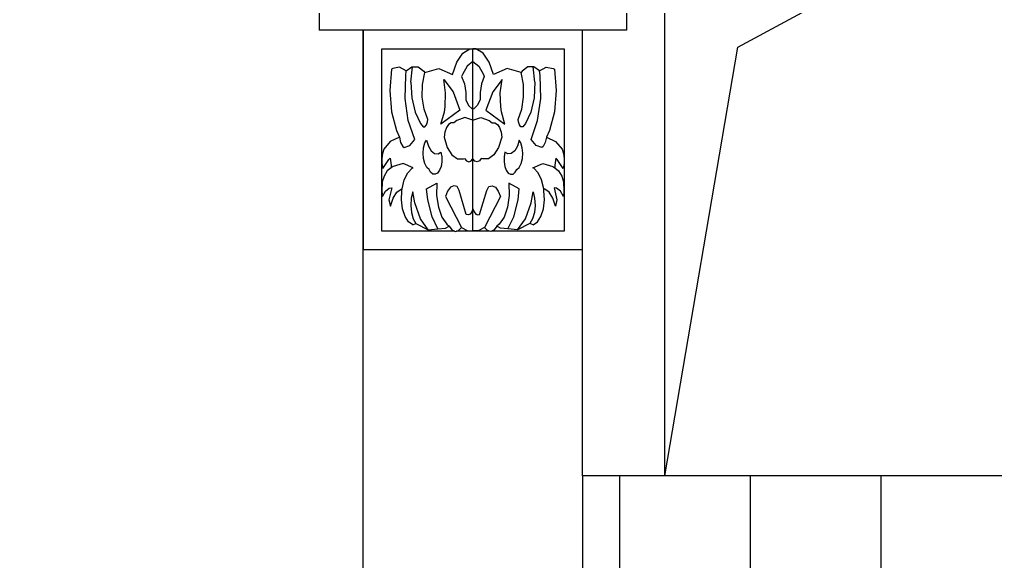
# Model space of a CAD drawing. Extents: x -24961 to 905641, y -154323 to 635957.
# Drawn here: x 395202 to 396981, y -102441 to -101452 of the extents above; entities that cross this region are included whole.
import ezdxf

# ---------------------------------------------------------------- set-up
doc = ezdxf.new("R2010")
doc.units = 0
doc.header["$LTSCALE"] = 1000
doc.header["$MEASUREMENT"] = 0
doc.layers.add('WALL', color=9, linetype='Continuous')
doc.layers.add('建筑_瓦', color=8, linetype='Continuous')

msp = doc.modelspace()

# ---------------------------------------------------------------- hatches: boundary and pattern name
at = {"layer": 'WALL'}
h = msp.add_hatch(dxfattribs=at)
h.set_pattern_fill('ANSI31', color=251, scale=150, angle=45)
h.set_pattern_definition([(90, (255564.15, 453306.1), (-238.125, 4e-14), [])])
h.paths.add_polyline_path([(405628.2, -102780.8), (405628.2, -102691.8), (405628.2, -102642.8), (405628.2, -102579.1), (405628.2, -102504.8), (405628.2, -102424.5), (405628.2, -102337.4), (405628.2, -102284.9), (405578.2, -102284.9), (405321.7, -102284.9), (405171.7, -102284.9), (404915.2, -102284.9), (404765.2, -102284.9), (404508.7, -102284.9), (404358.7, -102284.9), (404102.2, -102284.9), (403952.2, -102284.9), (403695.6, -102284.9), (403545.6, -102284.9), (403289.1, -102284.9), (403139.1, -102284.9), (402882.6, -102284.9), (402732.6, -102284.9), (402476.1, -102284.9), (402326.1, -102284.9), (402069.5, -102284.9), (401919.5, -102284.9), (401663, -102284.9), (401513, -102284.9), (401256.5, -102284.9), (401106.5, -102284.9), (400850, -102284.9), (400700, -102284.9), (400443.5, -102284.9), (400293.5, -102284.9), (400036.9, -102284.9), (399886.9, -102284.9), (399630.4, -102284.9), (399480.4, -102284.9), (399223.9, -102284.9), (399073.9, -102284.9), (398817.4, -102284.9), (398667.4, -102284.9), (398410.8, -102284.9), (398260.8, -102284.9), (398004.3, -102284.9), (397854.3, -102284.9), (397597.8, -102284.9), (397447.8, -102284.9), (397191.3, -102284.9), (397041.3, -102284.9), (396784.8, -102284.9), (396634.8, -102284.9), (396378.2, -102284.9), (396228.2, -102284.9), (396228.2, -102693.3), (396228.2, -102762.4), (396228.2, -102793.4), (396228.2, -102849.4), (396228.2, -102924.8), (396228.2, -103011.9), (396228.2, -103092.2), (396228.2, -103166.5), (396228.2, -103230.2), (396228.2, -103279.3), (396228.2, -103368.2), (396228.2, -103571.9), (405628.2, -103571.9)])
h.paths.add_polyline_path([(431128.2, -102780.8), (431128.2, -102691.8), (431128.2, -102642.8), (431128.2, -102579.1), (431128.2, -102504.8), (431128.2, -102424.5), (431128.2, -102337.4), (431128.2, -102284.5), (430978.2, -102284.5), (430629.2, -102284.5), (430479.2, -102284.5), (430130.2, -102284.5), (429980.2, -102284.5), (429631.2, -102284.5), (429481.2, -102284.5), (429132.2, -102284.5), (428982.2, -102284.5), (428633.2, -102284.5), (428483.2, -102284.5), (428134.2, -102284.5), (427984.2, -102284.5), (427635.2, -102284.5), (427485.2, -102284.5), (427136.2, -102284.5), (426986.2, -102284.5), (426637.2, -102284.5), (426487.2, -102284.5), (426138.2, -102284.5), (425988.2, -102284.5), (425639.2, -102284.5), (425489.2, -102284.5), (425140.2, -102284.5), (424990.2, -102284.5), (424641.2, -102284.5), (424491.2, -102284.5), (424142.2, -102284.5), (423992.2, -102284.5), (423643.2, -102284.5), (423493.2, -102284.5), (423144.2, -102284.5), (422994.2, -102284.5), (422645.2, -102284.5), (422495.2, -102284.5), (422146.2, -102284.5), (421996.2, -102284.5), (421647.2, -102284.5), (421497.2, -102284.5), (421148.2, -102284.5), (420998.2, -102284.5), (420649.2, -102284.5), (420499.2, -102284.5), (420150.2, -102284.5), (420000.2, -102284.5), (419651.2, -102284.5), (419501.2, -102284.5), (419152.2, -102284.5), (419002.2, -102284.5), (418653.2, -102284.5), (418503.2, -102284.5), (418154.2, -102284.5), (418004.2, -102284.5), (417655.2, -102284.5), (417505.2, -102284.5), (417156.2, -102284.5), (417006.2, -102284.5), (416657.2, -102284.5), (416507.2, -102284.5), (416158.2, -102284.5), (416008.2, -102284.5), (415659.2, -102284.5), (415509.2, -102284.5), (415160.2, -102284.5), (415010.2, -102284.5), (414661.2, -102284.5), (414511.2, -102284.5), (414162.2, -102284.5), (414012.2, -102284.5), (413663.2, -102284.5), (413513.2, -102284.5), (413164.2, -102284.5), (413014.2, -102284.5), (412665.2, -102284.5), (412515.2, -102284.5), (412166.2, -102284.5), (412016.2, -102284.5), (411667.2, -102284.5), (411517.2, -102284.5), (411168.2, -102284.5), (411018.2, -102284.5), (410669.2, -102284.5), (410519.2, -102284.5), (410170.2, -102284.5), (410020.2, -102284.5), (409671.2, -102284.5), (409521.2, -102284.5), (409172.2, -102284.5), (409022.2, -102284.5), (408673.2, -102284.5), (408523.2, -102284.5), (408174.2, -102284.5), (408024.2, -102284.5), (407675.2, -102284.5), (407525.2, -102284.5), (407176.2, -102284.5), (407026.2, -102284.5), (406677.2, -102284.5), (406527.2, -102284.5), (406178.2, -102284.5), (406028.2, -102284.5), (406028.2, -102337.4), (406028.2, -102424.5), (406028.2, -102504.8), (406028.2, -102579.1), (406028.2, -102642.8), (406028.2, -102691.8), (406028.2, -102780.8), (406028.2, -103335.4), (431128.2, -103335.4)])
h.paths.add_polyline_path([(437828.2, -103011.9), (437828.2, -102924.8), (437828.2, -102849.4), (437828.2, -102793.4), (437828.2, -102762.4), (437828.2, -102693.3), (437828.2, -102284.9), (437678.2, -102284.9), (437418.2, -102284.9), (437268.2, -102284.9), (437008.2, -102284.9), (436858.2, -102284.9), (436598.2, -102284.9), (436448.2, -102284.9), (436188.2, -102284.9), (436038.2, -102284.9), (435778.2, -102284.9), (435628.2, -102284.9), (435368.2, -102284.9), (435218.2, -102284.9), (434958.2, -102284.9), (434808.2, -102284.9), (434548.2, -102284.9), (434398.2, -102284.9), (434138.2, -102284.9), (433988.2, -102284.9), (433728.2, -102284.9), (433578.2, -102284.9), (433318.2, -102284.9), (433168.2, -102284.9), (432908.2, -102284.9), (432758.2, -102284.9), (432498.2, -102284.9), (432348.2, -102284.9), (432088.2, -102284.9), (431938.2, -102284.9), (431678.2, -102284.9), (431528.2, -102284.9), (431528.2, -102337.4), (431528.2, -102424.5), (431528.2, -102504.8), (431528.2, -102579.1), (431528.2, -102642.8), (431528.2, -102691.8), (431528.2, -102780.8), (431528.2, -103571.9), (437828.2, -103571.9), (437828.2, -103368.2), (437828.2, -103279.3), (437828.2, -103230.2), (437828.2, -103166.5), (437828.2, -103092.2)])
h.paths.add_polyline_path([(405610.6, -110854.4), (395817.7, -110854.4), (395722.7, -110854.4), (395712.3, -110859.6), (393422.4, -112004.5), (393688.7, -112004.5), (405610.6, -112004.5), (405610.6, -111973.2), (405610.6, -111944.4), (405610.6, -111836.8), (405610.6, -111738.4), (405610.6, -111718.8), (405610.6, -111694), (405610.6, -111662)])
h.paths.add_polyline_path([(438799.8, -111087.4), (438691.2, -111033.1), (431656.4, -111033.1), (431656.4, -111662), (431656.4, -111694), (431656.4, -111718.8), (431656.4, -111728.3), (431656.4, -111738.4), (431656.4, -111822.3), (431656.4, -111836.8), (431656.4, -111929), (431656.4, -111944.4), (431656.4, -111973.2), (431656.4, -112004.5), (440367.8, -112004.5), (440634, -112004.5)])

# ---------------------------------------------------------------- linework, layer by layer
for p, q in [((395748.2, -101432.1), (395748.2, -101471.9)), ((396308.2, -101432.1), (396308.2, -101471.9)), ((395828.2, -101471.9), (395748.2, -101471.9)), ((395828.2, -101471.9), (395828.2, -101871.9)), ((396228.2, -101471.9), (395828.2, -101471.9)), ((396228.2, -101871.9), (396228.2, -101471.9)), ((396308.2, -101471.9), (396228.2, -101471.9)), ((395861.9, -101705.8), (395861.9, -101505.6)), ((395861.9, -101505.6), (396028.2, -101505.6)), ((395998.8, -101530.1), (396009.8, -101513.9)), ((396009.8, -101513.9), (396022.8, -101506.1)), ((396022.8, -101506.1), (396028.2, -101505.6)), ((396033.7, -101506.1), (396028.2, -101505.6)), ((396028.2, -101528.7), (396028.2, -101505.6)), ((396028.2, -101505.6), (396194.6, -101505.6)), ((396046.7, -101513.9), (396033.7, -101506.1)), ((396057.7, -101530.1), (396046.7, -101513.9)), ((396194.6, -101505.6), (396194.6, -101705.8)), ((395991, -101552.8), (395998.8, -101530.1)), ((396017.6, -101537.4), (396009, -101552.6)), ((396028.2, -101528.7), (396017.6, -101537.4)), ((396028.2, -101616), (396028.2, -101528.7)), ((396028.2, -101528.7), (396038.8, -101537.4)), ((396038.8, -101537.4), (396047.5, -101552.6)), ((396065.5, -101552.8), (396057.7, -101530.1)), ((395879.7, -101542.9), (395876.5, -101581.7)), ((395882.1, -101541.4), (395879.7, -101542.9)), ((395894.6, -101539.2), (395882.1, -101541.4)), ((395906.7, -101546.1), (395894.6, -101539.2)), ((395904.5, -101596.3), (395905.7, -101554.3)), ((395905.7, -101554.3), (395906.7, -101546.1)), ((395906.7, -101546.1), (395917.1, -101538.6)), ((395915.2, -101566.5), (395918.2, -101538.7)), ((395917.1, -101538.6), (395918.2, -101538.7)), ((395918.2, -101538.7), (395928.1, -101538.8)), ((395928.1, -101538.8), (395938.5, -101546.5)), ((395936.3, -101570.6), (395940.4, -101548.9)), ((395938.5, -101546.5), (395940.4, -101548.9)), ((395940.4, -101548.9), (395965.8, -101541.9)), ((395965.8, -101541.9), (395991, -101552.8)), ((396009, -101552.6), (396007.5, -101556.3)), ((396047.5, -101552.6), (396048.9, -101556.3)), ((396090.6, -101541.9), (396065.5, -101552.8)), ((396116.1, -101548.9), (396090.6, -101541.9)), ((396118, -101546.5), (396116.1, -101548.9)), ((396120.2, -101570.6), (396116.1, -101548.9)), ((396128.3, -101538.8), (396118, -101546.5)), ((396138.3, -101538.7), (396128.3, -101538.8)), ((396139.4, -101538.6), (396138.3, -101538.7)), ((396141.3, -101566.5), (396138.3, -101538.7)), ((396149.7, -101546.1), (396139.4, -101538.6)), ((396149.7, -101546.1), (396161.8, -101539.2)), ((396150.8, -101554.3), (396149.7, -101546.1)), ((396152, -101596.3), (396150.8, -101554.3)), ((396161.8, -101539.2), (396174.3, -101541.4)), ((396174.3, -101541.4), (396176.7, -101542.9)), ((396176.7, -101542.9), (396180, -101581.7)), ((395915.2, -101566.5), (395916.7, -101595.2)), ((395935.8, -101593.8), (395936.3, -101570.6)), ((395978.4, -101586), (395975.1, -101561.6)), ((395975.1, -101561.6), (395992.1, -101584.5)), ((396007.5, -101556.3), (396012.6, -101569.5)), ((396012.6, -101569.5), (396015.2, -101585.3)), ((396043.9, -101569.5), (396041.3, -101585.3)), ((396048.9, -101556.3), (396043.9, -101569.5)), ((396081.4, -101561.6), (396064.4, -101584.5)), ((396078, -101586), (396081.4, -101561.6)), ((396120.6, -101593.8), (396120.2, -101570.6)), ((396141.3, -101566.5), (396139.7, -101595.2)), ((395876.5, -101581.7), (395879.7, -101620.5)), ((395977.7, -101611.3), (395978.4, -101586)), ((395992.1, -101584.5), (396004.4, -101617.4)), ((396015.2, -101585.3), (396015.4, -101598.7)), ((396041.3, -101585.3), (396041.1, -101598.7)), ((396064.4, -101584.5), (396052, -101617.4)), ((396078.8, -101611.3), (396078, -101586)), ((396180, -101581.7), (396176.8, -101620.5)), ((395910.2, -101636.7), (395904.5, -101596.3)), ((395916.7, -101595.2), (395922.8, -101621.3)), ((395939.1, -101616.1), (395935.8, -101593.8)), ((396015.4, -101598.7), (396020.4, -101609)), ((396020.4, -101609), (396026.8, -101615.3)), ((396036.1, -101609), (396029.6, -101615.3)), ((396041.1, -101598.7), (396036.1, -101609)), ((396117.4, -101616.1), (396120.6, -101593.8)), ((396139.7, -101595.2), (396133.7, -101621.3)), ((396146.2, -101636.7), (396152, -101596.3)), ((395879.7, -101620.5), (395888.9, -101655)), ((395922.8, -101621.3), (395932.6, -101642.1)), ((395945.7, -101634.9), (395939.1, -101616.1)), ((396004.4, -101617.4), (395969.9, -101642.9)), ((395969.9, -101642.9), (395976.2, -101621)), ((395976.2, -101621), (395977.7, -101611.3)), ((396026.8, -101615.3), (396028.2, -101616)), ((396029.6, -101615.3), (396028.2, -101616)), ((396028.2, -101636.2), (396028.2, -101616)), ((396052, -101617.4), (396086.6, -101642.9)), ((396080.3, -101621), (396078.8, -101611.3)), ((396086.6, -101642.9), (396080.3, -101621)), ((396110.7, -101634.9), (396117.4, -101616.1)), ((396133.7, -101621.3), (396123.9, -101642.1)), ((396176.8, -101620.5), (396167.5, -101655)), ((395922.2, -101670.9), (395910.2, -101636.7)), ((395932.6, -101642.1), (395937.4, -101648.3)), ((395940.7, -101647.8), (395943.5, -101644.4)), ((395943.5, -101644.4), (395945.3, -101638.7)), ((395945.3, -101638.7), (395945.7, -101634.9)), ((395983.8, -101643.6), (395979.8, -101649.5)), ((395988.5, -101640.7), (395983.8, -101643.6)), ((395993.3, -101641), (395988.5, -101640.7)), ((395998.9, -101636.3), (395993.3, -101641)), ((396013.5, -101631.2), (395998.9, -101636.3)), ((396028.2, -101636.2), (396013.5, -101631.2)), ((396028.2, -101636.2), (396042.9, -101631.2)), ((396028.2, -101706.6), (396028.2, -101636.2)), ((396042.9, -101631.2), (396057.6, -101636.3)), ((396057.6, -101636.3), (396063.1, -101641)), ((396063.1, -101641), (396068, -101640.7)), ((396068, -101640.7), (396072.7, -101643.6)), ((396072.7, -101643.6), (396076.7, -101649.5)), ((396111.1, -101638.7), (396110.7, -101634.9)), ((396113, -101644.4), (396111.1, -101638.7)), ((396115.8, -101647.8), (396113, -101644.4)), ((396123.9, -101642.1), (396119.1, -101648.3)), ((396134.3, -101670.9), (396146.2, -101636.7)), ((395888.9, -101655), (395894.1, -101666.7)), ((395937.4, -101648.3), (395940.7, -101647.8)), ((395977, -101657.6), (395975.6, -101667.2)), ((395979.8, -101649.5), (395977, -101657.6)), ((396076.7, -101649.5), (396079.5, -101657.6)), ((396079.5, -101657.6), (396080.9, -101667.2)), ((396119.1, -101648.3), (396115.8, -101647.8)), ((396167.5, -101655), (396162.4, -101666.7)), ((395877.6, -101674.6), (395865.9, -101689)), ((395894.1, -101666.7), (395877.6, -101674.6)), ((395894.1, -101666.7), (395896.4, -101676.5)), ((395896.4, -101676.5), (395900.3, -101683.7)), ((395913.1, -101682.1), (395922.2, -101670.9)), ((395938.3, -101686.2), (395940.8, -101677.5)), ((395940.8, -101677.5), (395943.7, -101672.1)), ((395943.7, -101672.1), (395947.2, -101683.5)), ((395975.6, -101667.2), (395981.5, -101685.7)), ((396080.9, -101667.2), (396075, -101685.7)), ((396112.8, -101672.1), (396109.3, -101683.5)), ((396115.7, -101677.5), (396112.8, -101672.1)), ((396118.2, -101686.2), (396115.7, -101677.5)), ((396143.3, -101682.1), (396134.3, -101670.9)), ((396160.1, -101676.5), (396156.2, -101683.7)), ((396162.4, -101666.7), (396160.1, -101676.5)), ((396162.4, -101666.7), (396178.9, -101674.6)), ((396178.9, -101674.6), (396190.6, -101689)), ((395863.2, -101696.7), (395861.9, -101705.8)), ((395865.9, -101689), (395863.2, -101696.7)), ((395900.3, -101683.7), (395902.7, -101686)), ((395902.7, -101686), (395913.1, -101682.1)), ((395937.4, -101696.1), (395938.3, -101686.2)), ((395938.1, -101706.1), (395937.4, -101696.1)), ((395947.2, -101683.5), (395952.2, -101692)), ((395952.2, -101692), (395958.3, -101696.7)), ((395958.3, -101696.7), (395964.9, -101697.1)), ((395964.9, -101697.1), (395969.9, -101694.3)), ((395969.9, -101694.3), (395971.4, -101702.7)), ((395981.5, -101685.7), (395990, -101699.3)), ((396075, -101685.7), (396066.5, -101699.3)), ((396086.6, -101694.3), (396085.1, -101702.7)), ((396091.6, -101697.1), (396086.6, -101694.3)), ((396098.2, -101696.7), (396091.6, -101697.1)), ((396104.3, -101692), (396098.2, -101696.7)), ((396109.3, -101683.5), (396104.3, -101692)), ((396119.1, -101696.1), (396118.2, -101686.2)), ((396118.4, -101706.1), (396119.1, -101696.1)), ((396153.7, -101686), (396143.3, -101682.1)), ((396156.2, -101683.7), (396153.7, -101686)), ((396190.6, -101689), (396193.3, -101696.7)), ((396193.3, -101696.7), (396194.6, -101705.8)), ((395861.9, -101705.8), (395862.1, -101715.2)), ((395861.9, -101838.2), (395861.9, -101705.8)), ((395862.1, -101715.2), (395863.8, -101724)), ((395863.8, -101724), (395874.7, -101707.7)), ((395874.7, -101707.7), (395877.1, -101705.5)), ((395877.1, -101705.5), (395878.9, -101717.7)), ((395900.9, -101714.9), (395882.5, -101720.2)), ((395919, -101722.7), (395900.9, -101714.9)), ((395940.3, -101715), (395938.1, -101706.1)), ((395943.9, -101722), (395940.3, -101715)), ((395971.4, -101711.7), (395970.1, -101720.2)), ((395971.4, -101702.7), (395971.4, -101711.7)), ((395990, -101699.3), (396000.2, -101706.6)), ((396000.2, -101706.6), (396011, -101706.7)), ((396011, -101706.7), (396013.1, -101705.9)), ((396013.1, -101705.9), (396016.6, -101710.1)), ((396016.6, -101710.1), (396020.6, -101711.7)), ((396020.6, -101711.7), (396024.6, -101710.5)), ((396024.6, -101710.5), (396028.2, -101706.6)), ((396031.8, -101710.5), (396028.2, -101706.6)), ((396028.2, -101797.6), (396028.2, -101706.6)), ((396035.9, -101711.7), (396031.8, -101710.5)), ((396039.9, -101710.1), (396035.9, -101711.7)), ((396043.4, -101705.9), (396039.9, -101710.1)), ((396045.5, -101706.7), (396043.4, -101705.9)), ((396056.3, -101706.6), (396045.5, -101706.7)), ((396066.5, -101699.3), (396056.3, -101706.6)), ((396085.1, -101702.7), (396085, -101711.7)), ((396085, -101711.7), (396086.4, -101720.2)), ((396112.5, -101722), (396116.1, -101715)), ((396116.1, -101715), (396118.4, -101706.1)), ((396137.4, -101722.7), (396155.6, -101714.9)), ((396155.6, -101714.9), (396174, -101720.2)), ((396179.3, -101705.5), (396177.6, -101717.7)), ((396181.8, -101707.7), (396179.3, -101705.5)), ((396192.7, -101724), (396181.8, -101707.7)), ((396194.4, -101715.2), (396192.7, -101724)), ((396194.6, -101705.8), (396194.4, -101715.2)), ((396194.6, -101705.8), (396194.6, -101838.2)), ((395871.9, -101728.2), (395866.2, -101738.1)), ((395879, -101722.8), (395871.9, -101728.2)), ((395878.9, -101717.7), (395879, -101722.8)), ((395882.5, -101720.2), (395879, -101722.8)), ((395903, -101744.8), (395909.3, -101731.7)), ((395909.3, -101731.7), (395917.3, -101723.6)), ((395917.3, -101723.6), (395919, -101722.7)), ((395948.4, -101726.1), (395943.9, -101722)), ((395951.1, -101730.7), (395948.4, -101726.1)), ((395955.2, -101734.1), (395951.1, -101730.7)), ((395963.8, -101732.4), (395959.5, -101734.7)), ((395967.4, -101727.4), (395963.8, -101732.4)), ((395970.1, -101720.2), (395967.4, -101727.4)), ((396086.4, -101720.2), (396089.1, -101727.4)), ((396089.1, -101727.4), (396092.7, -101732.4)), ((396092.7, -101732.4), (396096.9, -101734.7)), ((396101.3, -101734.1), (396105.3, -101730.7)), ((396105.3, -101730.7), (396108.1, -101726.1)), ((396108.1, -101726.1), (396112.5, -101722)), ((396139.2, -101723.6), (396137.4, -101722.7)), ((396147.2, -101731.7), (396139.2, -101723.6)), ((396153.5, -101744.8), (396147.2, -101731.7)), ((396174, -101720.2), (396177.5, -101722.8)), ((396177.6, -101717.7), (396177.5, -101722.8)), ((396177.5, -101722.8), (396184.5, -101728.2)), ((396184.5, -101728.2), (396190.3, -101738.1)), ((395863, -101748.6), (395862.3, -101765.5)), ((395866.2, -101738.1), (395863, -101748.6)), ((395899.2, -101761.4), (395903, -101744.8)), ((395943.7, -101760.9), (395962.6, -101751)), ((395959.5, -101734.7), (395955.2, -101734.1)), ((395962.6, -101751), (395962.1, -101773.4)), ((396112.8, -101760.9), (396093.9, -101751)), ((396093.9, -101751), (396094.4, -101773.4)), ((396096.9, -101734.7), (396101.3, -101734.1)), ((396157.3, -101761.4), (396153.5, -101744.8)), ((396190.3, -101738.1), (396193.5, -101748.6)), ((396193.5, -101748.6), (396194.1, -101765.5)), ((395862.3, -101765.5), (395863.3, -101775.4)), ((395863.3, -101775.4), (395868.9, -101765.4)), ((395868.9, -101765.4), (395875.8, -101760)), ((395880.3, -101759.2), (395875.2, -101781.5)), ((395875.8, -101760), (395880.3, -101759.2)), ((395882.5, -101778.3), (395889.3, -101767.5)), ((395889.3, -101767.5), (395897.5, -101761.9)), ((395897.5, -101761.9), (395899.2, -101761.4)), ((395898, -101781.2), (395898.7, -101764.6)), ((395898.7, -101764.6), (395899.2, -101761.4)), ((395918.7, -101766.5), (395915.8, -101778.3)), ((395922.3, -101786.8), (395918.7, -101766.5)), ((395945.8, -101781.3), (395943.7, -101760.9)), ((395982, -101765.3), (395978.2, -101775.4)), ((395987.3, -101758.4), (395982, -101765.3)), ((395993.3, -101755.5), (395987.3, -101758.4)), ((395999.5, -101756.8), (395993.3, -101755.5)), ((396003, -101764.2), (395999.5, -101756.8)), ((396016, -101808.1), (396003, -101764.2)), ((396040.4, -101808.1), (396053.5, -101764.2)), ((396053.5, -101764.2), (396057, -101756.8)), ((396057, -101756.8), (396063.2, -101755.5)), ((396063.2, -101755.5), (396069.2, -101758.4)), ((396069.2, -101758.4), (396074.5, -101765.3)), ((396074.5, -101765.3), (396078.3, -101775.4)), ((396110.7, -101781.3), (396112.8, -101760.9)), ((396134.2, -101786.8), (396137.8, -101766.5)), ((396137.8, -101766.5), (396140.6, -101778.3)), ((396157.7, -101764.6), (396157.3, -101761.4)), ((396159, -101761.9), (396157.3, -101761.4)), ((396158.5, -101781.2), (396157.7, -101764.6)), ((396167.1, -101767.5), (396159, -101761.9)), ((396174, -101778.3), (396167.1, -101767.5)), ((396180.7, -101760), (396176.2, -101759.2)), ((396176.2, -101759.2), (396181.3, -101781.5)), ((396187.6, -101765.4), (396180.7, -101760)), ((396193.1, -101775.4), (396187.6, -101765.4)), ((396194.1, -101765.5), (396193.1, -101775.4)), ((395875.2, -101781.5), (395877.7, -101793)), ((395877.7, -101793), (395882.5, -101778.3)), ((395899.9, -101797.4), (395898, -101781.2)), ((395915.8, -101778.3), (395915, -101791.4)), ((395932.5, -101815.8), (395922.3, -101786.8)), ((395953.6, -101812.4), (395945.8, -101781.3)), ((395962.1, -101773.4), (395965.2, -101794.8)), ((395978.2, -101775.4), (396007.5, -101831.6)), ((396078.3, -101775.4), (396049, -101831.6)), ((396094.4, -101773.4), (396091.2, -101794.8)), ((396102.9, -101812.4), (396110.7, -101781.3)), ((396124, -101815.8), (396134.2, -101786.8)), ((396140.6, -101778.3), (396141.5, -101791.4)), ((396156.6, -101797.4), (396158.5, -101781.2)), ((396178.7, -101793), (396174, -101778.3)), ((396181.3, -101781.5), (396178.7, -101793)), ((395904.4, -101811.4), (395899.9, -101797.4)), ((395915, -101791.4), (395916.3, -101804.3)), ((395916.3, -101804.3), (395919.5, -101815.7)), ((395965.2, -101794.8), (395971.6, -101813)), ((396026, -101803.3), (396023, -101807.1)), ((396028.2, -101797.6), (396026, -101803.3)), ((396028.2, -101837.5), (396028.2, -101797.6)), ((396028.2, -101797.6), (396030.5, -101803.3)), ((396030.5, -101803.3), (396033.5, -101807.1)), ((396091.2, -101794.8), (396084.9, -101813)), ((396140.2, -101804.3), (396137, -101815.7)), ((396141.5, -101791.4), (396140.2, -101804.3)), ((396152.1, -101811.4), (396156.6, -101797.4)), ((395910.8, -101821.6), (395904.4, -101811.4)), ((395918.5, -101826.9), (395910.8, -101821.6)), ((395919.5, -101815.7), (395924.4, -101824.2)), ((395946.8, -101836.1), (395932.5, -101815.8)), ((395964.5, -101834.2), (395953.6, -101812.4)), ((395971.6, -101813), (395980.5, -101825.9)), ((396019.6, -101808.8), (396016, -101808.1)), ((396023, -101807.1), (396019.6, -101808.8)), ((396033.5, -101807.1), (396036.9, -101808.8)), ((396036.9, -101808.8), (396040.4, -101808.1)), ((396084.9, -101813), (396076, -101825.9)), ((396091.9, -101834.2), (396102.9, -101812.4)), ((396109.6, -101836.1), (396124, -101815.8)), ((396137, -101815.7), (396132.1, -101824.2)), ((396137.9, -101826.9), (396145.7, -101821.6)), ((396145.7, -101821.6), (396152.1, -101811.4)), ((395994.6, -101838.2), (395861.9, -101838.2)), ((395918.5, -101826.9), (395924.4, -101824.2)), ((395924.4, -101824.2), (395946.8, -101836.1)), ((395946.8, -101836.1), (395964.5, -101834.2)), ((395964.5, -101834.2), (395978.2, -101832.7)), ((395978.2, -101832.7), (395984.6, -101829.3)), ((395980.5, -101825.9), (395984.6, -101829.3)), ((395984.6, -101829.3), (395989.8, -101836)), ((395989.8, -101836), (395994.6, -101838.2)), ((395994.6, -101838.2), (395995.8, -101838.8)), ((395995.8, -101838.8), (395998.1, -101838.2)), ((395998.1, -101838.2), (396002, -101837.3)), ((396058.3, -101838.2), (395998.1, -101838.2)), ((396002, -101837.3), (396007.5, -101831.6)), ((396007.5, -101831.6), (396018.8, -101838)), ((396018.8, -101838), (396028.2, -101837.5)), ((396037.6, -101838), (396028.2, -101837.5)), ((396049, -101831.6), (396037.6, -101838)), ((396054.5, -101837.3), (396049, -101831.6)), ((396058.3, -101838.2), (396054.5, -101837.3)), ((396060.6, -101838.8), (396058.3, -101838.2)), ((396061.9, -101838.2), (396060.6, -101838.8)), ((396066.7, -101836), (396061.9, -101838.2)), ((396194.6, -101838.2), (396061.9, -101838.2)), ((396071.9, -101829.3), (396066.7, -101836)), ((396076, -101825.9), (396071.9, -101829.3)), ((396078.2, -101832.7), (396071.9, -101829.3)), ((396091.9, -101834.2), (396078.2, -101832.7)), ((396109.6, -101836.1), (396091.9, -101834.2)), ((396132.1, -101824.2), (396109.6, -101836.1)), ((396137.9, -101826.9), (396132.1, -101824.2)), ((395828.2, -101871.9), (396228.2, -101871.9)), ((395828.2, -102693.3), (395828.2, -101871.9)), ((396228.2, -102284.9), (396228.2, -101871.9)), ((396378.2, -102284.9), (396228.2, -102284.9)), ((396228.2, -102284.9), (396228.2, -102693.3)), ((396634.8, -102284.9), (396378.2, -102284.9)), ((396784.8, -102284.9), (396634.8, -102284.9)), ((397041.3, -102284.9), (396784.8, -102284.9))]:
    msp.add_line(p, q)
for p, q in [((395748.2, -101432.1), (395748.2, -101471.9)), ((395828.2, -101471.9), (395748.2, -101471.9)), ((395828.2, -110571.9), (395828.2, -101471.9))]:
    msp.add_line(p, q, dxfattribs=at)
at = {"layer": '建筑_瓦'}
msp.add_line((396378.2, -102284.9), (396378.2, -101396.4), dxfattribs=at)
msp.add_lwpolyline([(396378.2, -102284.9), (396511.1, -101503), (397041.3, -101216.6)], dxfattribs=at)

doc.saveas('drawing.dxf')
